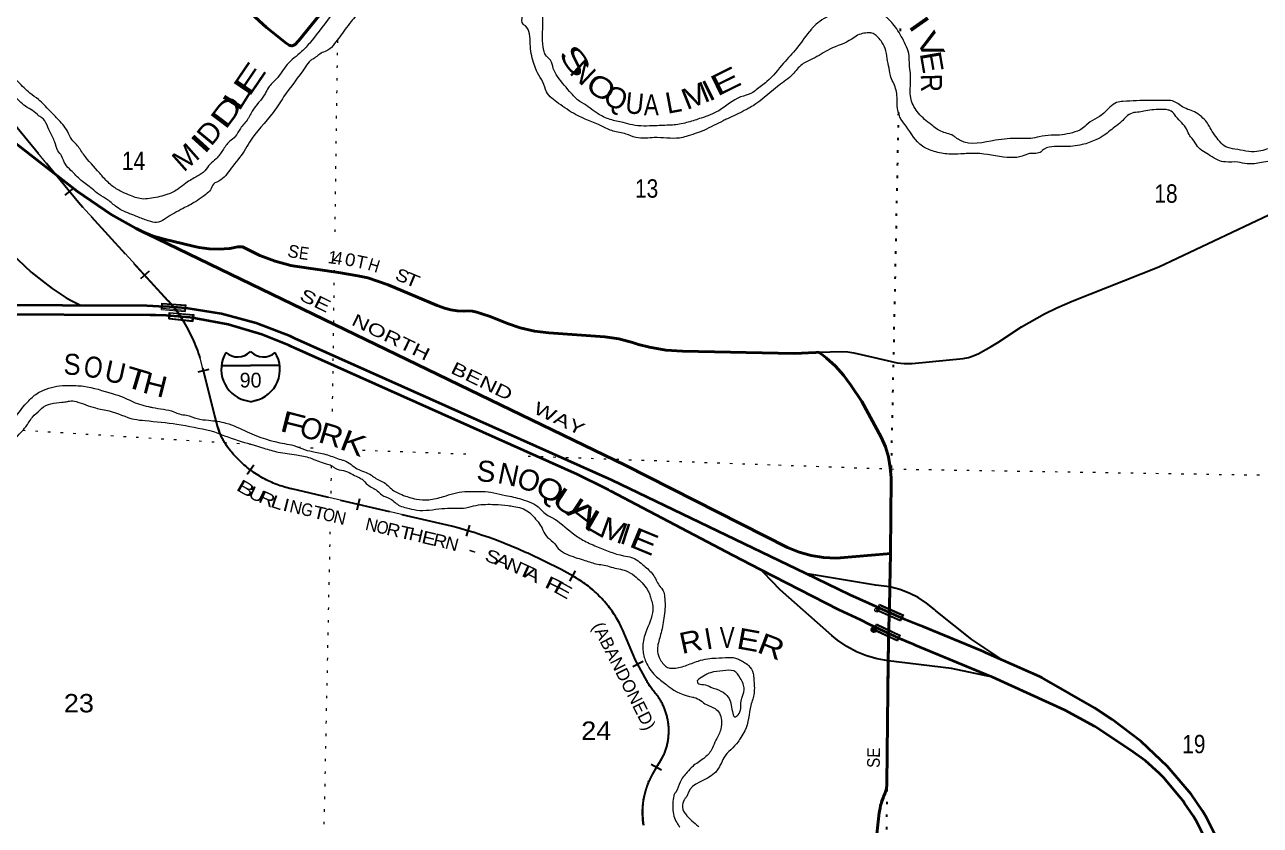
# Model space of a CAD drawing. Header units: feet. Extents: x -252966 to 4, y -183309 to 1368.
# Drawn here: x -186104 to -174352, y -13887 to -6271 of the extents above; entities that cross this region are included whole.
import ezdxf
from ezdxf.enums import TextEntityAlignment as Align

# ---------------------------------------------------------------- set-up
doc = ezdxf.new("R2010")
doc.units = ezdxf.units.FT
doc.header["$LTSCALE"] = 80
doc.header["$PDMODE"] = 32
doc.header["$PDSIZE"] = 40
doc.linetypes.add('DOTTED', pattern=[1.5, 0.3, -1.2])
doc.linetypes.add('LONG_DASHED', pattern=[7.5, 6, -1.5])
for name, color, linetype, lineweight in [('15', 7, 'Continuous', 25), ('18', 7, 'Continuous', 35), ('19', 7, 'Continuous', 25), ('26', 7, 'Continuous', 40), ('27', 7, 'Continuous', 13), ('29', 7, 'Continuous', 25), ('34', 7, 'Continuous', 13), ('39', 7, 'Continuous', 13), ('41', 7, 'Continuous', 13), ('55', 7, 'Continuous', 13), ('6', 7, 'DOTTED', 25), ('63', 7, 'Continuous', 25), ('7', 7, 'DOTTED', 13)]:
    doc.layers.add(name, color=color, linetype=linetype, lineweight=lineweight)

msp = doc.modelspace()

# ---------------------------------------------------------------- linework, layer by layer
at = {"layer": '15'}
for p, q in [((-183959.07, -9382.72), (-183956.17, -9379.81)), ((-183953, -9382.19), (-183956.43, -9379.81)), ((-184231.78, -9514.19), (-183955.37, -9514.19)), ((-183955.37, -9859.77), (-184019.26, -9841.81)), ((-183955.9, -9860.03), (-183892.27, -9841.29))]:
    msp.add_line(p, q, dxfattribs=at)
msp.add_lwpolyline([(-183680.01, -9514.19), (-183955.9, -9514.19), (-183955.37, -9514.19)], dxfattribs=at)
for centre, radius, start, end in [((-183929.15, -9549.29), 306.13, 148.44439, 254.43372), ((-184077.75, -9266.69), 165.66, 227.34243, 315.81164), ((-183834.06, -9266.69), 165.66, 224.18825, 312.69397), ((-183982.66, -9549.29), 306.13, 283.08082, 31.62487)]:
    msp.add_arc(centre, radius, start, end, dxfattribs=at)
at = {"layer": '18'}
for points in [[(-179103.82, -11455.84), (-179364.81, -11321.98), (-180527.97, -10709.57), (-180552.79, -10696.5), (-180577.97, -10683.96), (-180845.75, -10550.61), (-183546.14, -9342.17), (-183563.72, -9334.3), (-183596.14, -9321.02), (-183849.26, -9217.29), (-184169.51, -9121.92), (-184475.57, -9064.73), (-184495.78, -9060.95), (-184759.38, -9037.13), (-184861.17, -9033.64), (-184876.31, -9033.13), (-184911.17, -9033.01), (-186552.41, -9027.54)], [(-178674.68, -11492.17), (-180520.23, -10604.82), (-183534.05, -9256.11), (-183580.84, -9234.75), (-183901.4, -9111.17), (-184233.14, -9021.77), (-184549.19, -8971.24), (-184574.21, -8967.24), (-184725.61, -8953.73), (-184829.39, -8950.52), (-184886.16, -8949.23), (-184943.7, -8947.01), (-186551.68, -8938.79)], [(-176900.16, -12477.72), (-176923.59, -12467.06), (-177627.87, -12175.77), (-177653.68, -12165.1), (-177677.87, -12154.79), (-177778.49, -12111.93), (-178067.7, -11975.53), (-178155.85, -11933.74), (-178360.54, -11837.08), (-179103.82, -11455.84)], [(-176798, -12318.22), (-176961.33, -12245.44), (-176986.62, -12234.17), (-177011.33, -12224), (-177556.88, -11999.48), (-177580.92, -11989.59), (-177606.88, -11979.17), (-177733.92, -11928.23), (-178255.11, -11693.9), (-178674.68, -11492.17)], [(-174337.11, -16113.43), (-174547.25, -14814.43), (-174612.71, -14479.15), (-174712.86, -14152.55), (-174754.82, -14043.65), (-174778.92, -13984.66), (-174863.51, -13812.86), (-174901.21, -13748.56), (-175009.81, -13590.84), (-175234.39, -13328.93), (-175485.41, -13091.63), (-175759.86, -12881.87), (-175927.56, -12769.46), (-176403, -12497.38), (-176427.92, -12483.12), (-176453, -12471.94), (-176798, -12318.22)], [(-174870.82, -14024.08), (-174950.79, -13861.67), (-174986.43, -13800.88), (-175071.88, -13676.78), (-175089.03, -13651.87), (-175110.19, -13626.78), (-175270.86, -13436.26), (-175314.31, -13391.57), (-175445.24, -13274.74), (-175587.66, -13172.24), (-175926.32, -12947.36), (-176211.88, -12790.91), (-176900.16, -12477.72)]]:
    msp.add_lwpolyline(points, dxfattribs=at)
msp.add_point((-178027.47, -12025.45), dxfattribs=at)
at = {"layer": '19'}
for points in [[(-177890.15, -12323.51), (-177892, -12323.29), (-177995.28, -12304.7), (-178096.04, -12275.43), (-178193.2, -12235.78), (-178285.67, -12186.19), (-178372.46, -12127.21), (-178427.4, -12082.36), (-178917.25, -11647.68), (-179077.68, -11482.73), (-179103.82, -11455.84)], [(-177876.07, -11618.16), (-178013.29, -11603.82), (-178658.34, -11494.93), (-178674.68, -11492.17)], [(-176798, -12318.22), (-176848, -12283.58), (-177094.2, -12120.98), (-177436.92, -11846.79), (-177451.13, -11833.73), (-177525.74, -11773.35), (-177606.26, -11721.09), (-177691.8, -11677.54), (-177781.42, -11643.17), (-177874.15, -11618.36), (-177876.07, -11618.16)], [(-176900.16, -12477.72), (-177287.61, -12396.34), (-177890.15, -12323.51)]]:
    msp.add_lwpolyline(points, dxfattribs=at)
at = {"layer": '26'}
msp.add_line((-177876.07, -11618.16), (-177870.11, -11302.08), dxfattribs=at)
for points in [[(-183137.68, -5976.68), (-183495.49, -6420.86), (-183533.85, -6461.2), (-183537.89, -6463.72), (-183543.1, -6466.32), (-183548.55, -6468.36), (-183554.18, -6469.82), (-183559.94, -6470.68), (-183565.75, -6470.94), (-183571.56, -6470.59), (-183577.31, -6469.63), (-183582.92, -6468.08), (-183588.33, -6465.95), (-183616.16, -6447.49), (-183804.99, -6296.58), (-184061.79, -6063.72)], [(-184976.03, -8243.41), (-185001.08, -8233.03), (-185043.9, -8211.48), (-185281.93, -8077.29), (-185601.8, -7857.28), (-186536.75, -7130.87)], [(-177870.11, -11302.08), (-177869.92, -11291.99), (-177862.47, -10595.18), (-177862.76, -10582.49), (-177870.91, -10482.27), (-177889.49, -10383.46), (-177918.31, -10287.13), (-177957.03, -10194.34), (-178141.86, -9856.86), (-178246.38, -9701.75), (-178315.3, -9606.55), (-178393.78, -9519.07), (-178480.99, -9440.28), (-178529.87, -9403.79), (-178552.72, -9386.72), (-178579.87, -9388.18), (-178785.24, -9399.16), (-179846.41, -9376.41), (-180005, -9366.32), (-180161.67, -9339.72), (-180267.14, -9312.06), (-180322.11, -9293.54), (-180453.59, -9259.95), (-180587.86, -9240.29), (-181118.71, -9203.06), (-181256.35, -9185.92), (-181391.45, -9154.5), (-181501.86, -9117.31), (-181686.38, -9045.17), (-181745.35, -9024.79), (-181764.36, -9017.33), (-181803.51, -9005.41), (-181843.69, -8997.66), (-181884.46, -8994.14), (-181925.37, -8994.91), (-181926.88, -8994.92), (-181989.41, -8992.26), (-182051.32, -8983.07), (-182111.93, -8967.46), (-182170.58, -8945.61), (-182180.67, -8941.27), (-182646.95, -8746.82), (-182747.96, -8710.1), (-182839.98, -8680.44), (-182935.9, -8660.22), (-183119.16, -8628.8), (-183533.53, -8569.18), (-183571.67, -8561.74), (-183722.34, -8521.99), (-183868.03, -8466.71), (-183982.14, -8409.12), (-184007, -8396.57), (-184032.14, -8385.65), (-184040.21, -8383.94), (-184049.19, -8382.99), (-184058.23, -8382.99), (-184067.22, -8383.94), (-184076.06, -8385.82), (-184153.24, -8400.15), (-184160.87, -8401.09), (-184255.48, -8407.38), (-184350.23, -8403.74), (-184444.08, -8390.23), (-184501.52, -8377.29), (-184777.28, -8312.33), (-184891.26, -8278.54), (-184976.03, -8243.41)], [(-177870.11, -11302.08), (-177902.05, -11304.92), (-178346.52, -11344.34), (-178386.1, -11344.91), (-178505.23, -11338.31), (-178623.01, -11319.3), (-178738.16, -11288.08), (-178849.42, -11245), (-180394.57, -10460.74), (-184938.24, -8261.7), (-184976.03, -8243.41)], [(-177886.95, -12099.11), (-177881.8, -11904.95), (-177879.96, -11824.89), (-177876.07, -11618.16)], [(-177890.15, -12323.51), (-177888, -12142.59), (-177886.95, -12099.11)], [(-177963.05, -13700.28), (-177956.45, -13675.12), (-177952.18, -13658.84), (-177937.09, -13618.91), (-177934.59, -13613.33), (-177922.84, -13587.54), (-177913.84, -13560.67), (-177907.71, -13533), (-177904.5, -13504.85), (-177904.02, -13492.36), (-177890.15, -12323.51)], [(-178012.37, -14086.74), (-177975.52, -13769.1), (-177967.55, -13725.12), (-177963.05, -13700.28)]]:
    msp.add_lwpolyline(points, dxfattribs=at)
at = {"layer": '29'}
msp.add_line((-175316.42, -8575.51), (-174271.99, -8079.45), dxfattribs=at)
for points in [[(-186546.16, -8150.1), (-186043.63, -8625.53), (-185942.71, -8705.47), (-185841.78, -8781.2), (-185711.42, -8869.56), (-185654.65, -8899.01), (-185568.44, -8941.08)], [(-178552.72, -9386.72), (-178331.68, -9380.01), (-178273.85, -9384.22), (-178219.19, -9392.64), (-178037.31, -9434.71), (-177806.02, -9489.41), (-177739.78, -9495.72), (-177663.04, -9493.61), (-177179.43, -9447.33), (-177127.91, -9436.82), (-177107.93, -9430.5), (-177036.45, -9401.05), (-176910.29, -9333.73), (-176849.31, -9293.76), (-176624.33, -9144.4), (-176405.65, -9022.38), (-176287.9, -8963.48), (-176140.72, -8900.37), (-175316.42, -8575.51)]]:
    msp.add_lwpolyline(points, dxfattribs=at)
at = {"layer": '34'}
msp.add_line((-182045.62, -11040.68), (-183564.31, -10686.08), dxfattribs=at)
for points in [[(-184741.26, -8896.13), (-185592.81, -7962.46), (-186540.18, -6807.23)], [(-184265.57, -10098.57), (-184292.63, -10004.19), (-184433.93, -9442.84)], [(-180887.42, -11517.28), (-181002.46, -11453.83), (-181319.67, -11298.61)], [(-180206.46, -12476.21), (-180292.3, -12315.71), (-180414.28, -12030.06)]]:
    msp.add_lwpolyline(points, dxfattribs=at)
for centre, radius, start, end in [((-185807.86, -9855.45), 1434.55, 16.71578, 41.96878), ((-183707.95, -9946.81), 577.9, 195.224, 220.67049), ((-183339.78, -9677.47), 1033.3, 218.69365, 257.45004), ((-183114.5, -15199.63), 4294.11, 65.29321, 75.58654), ((-181422.97, -12486.1), 1106.99, 24.32828, 61.06692), ((-179594.66, -12180.33), 679.59, 205.80885, 221.14004), ((-180545.41, -12988.98), 568.68, 334.8423, 39.47676), ((-177611.89, -14759.04), 2861.16, 147.71338, 153.20201), ((-179460.27, -13767.48), 766.01, 157.07453, 188.99218)]:
    msp.add_arc(centre, radius, start, end, dxfattribs=at)
at = {"layer": '39'}
for points in [[(-180413.04, -7201), (-180535.61, -7173.01), (-180650.17, -7118.87), (-180800.96, -7014.49), (-180825.08, -7000.44), (-180903.52, -6926.13), (-181036.3, -6763.39), (-181076.57, -6687.02), (-181104.78, -6608.61), (-181151.05, -6558.4), (-181167.17, -6516.18), (-181179.38, -6389.48), (-181177.61, -6190.35), (-181183.71, -6128.01), (-181185.77, -6091.81), (-181218.08, -5951.06), (-181260.38, -5854.57), (-181348.9, -5744.07), (-181437.4, -5655.69), (-181549.98, -5579.42), (-181704.72, -5533.37), (-181857.39, -5529.56), (-182074.31, -5551.99), (-182359.53, -5580.54), (-182600.51, -5645.24), (-182676.81, -5673.51), (-182755.12, -5701.77), (-182837.42, -5744.13), (-182875.06, -5779.33), (-182901.63, -5804.56), (-182913.65, -5830.72), (-182983.85, -5919.32), (-183001.91, -5937.45), (-183027.98, -5975.7), (-183084.84, -6051.07), (-183170.5, -6158.15), (-183386.99, -6436.8), (-183471.25, -6527.43), (-183607.7, -6650.31), (-183711.99, -6789.24), (-183786.22, -6869.79), (-183818.29, -6928.17), (-183940.62, -7095.28), (-183964.67, -7141.57), (-183980.71, -7167.74), (-184052.91, -7258.36), (-184101.03, -7334.85), (-184155.21, -7381.19), (-184221.4, -7465.76), (-184283.57, -7546.3), (-184341.77, -7598.68), (-184391.91, -7661.1), (-184464.16, -7713.49), (-184570.55, -7778), (-184638.79, -7830.39), (-184743.18, -7884.85), (-184897.81, -7921.27), (-184974.13, -7929.42), (-185098.32, -7896.5), (-185175.06, -7864.38), (-185266.07, -7809.06), (-185353.51, -7726.97), (-185390.99, -7684.14), (-185545.15, -7503.8), (-185611.56, -7411.37), (-185655.81, -7363.16), (-185698.09, -7284.78), (-185794.66, -7164.23), (-185867.07, -7087.9), (-185973.66, -6983.46), (-186054.09, -6923.23), (-186164.7, -6816.78), (-186176.77, -6804.73), (-186277.4, -6647.98), (-186294.12, -6559.78), (-186313.63, -6494.36), (-186313.63, -6441.57), (-186322.13, -6203.54), (-186284.21, -6006.37), (-186252.18, -5913.8), (-186252.23, -5871.56), (-186286.54, -5740.87), (-186326.8, -5670.53), (-186341.2, -5622.53), (-186382.41, -5569.39), (-186439.88, -5440.35), (-186516.02, -5328.13), (-186521.83, -5317.84)], [(-179643.57, -7276.37), (-179814.25, -7334.93), (-179876.5, -7349.1), (-180117.57, -7345.41), (-180195.9, -7351.55), (-180292.33, -7343.64), (-180384.78, -7311.59), (-180507.35, -7283.6), (-180615.88, -7235.48), (-180865.11, -7125.2), (-181025.94, -7020.83), (-181140.58, -6910.37), (-181174.84, -6817.89), (-181227.17, -6729.47), (-181239.26, -6701.32), (-181265.46, -6630.96), (-181295.81, -6454.01), (-181342.22, -6283.1), (-181362.33, -6267.04), (-181372.47, -6184.59), (-181386.72, -6033.76), (-181445.16, -5878.97), (-181479.35, -5844.82), (-181541.65, -5820.77), (-181626.1, -5756.52), (-181676.35, -5730.45), (-181774.81, -5712.48), (-181983.72, -5710.76), (-182156.45, -5735.14), (-182192.6, -5741.22), (-182295.03, -5755.44), (-182427.54, -5813.96), (-182676.47, -5953.08), (-182802.92, -6033.71), (-182907.26, -6134.43), (-182999.53, -6241.16), (-183056.28, -6315.2), (-183106.25, -6386.59), (-183156.22, -6450.84), (-183220.17, -6515.01), (-183274.38, -6537.21), (-183358.68, -6595.66), (-183384.77, -6611.78), (-183434.63, -6672.14), (-183641.47, -6958.09), (-183741.73, -7107.07), (-183966.38, -7388.97), (-184016.49, -7473.52), (-184140.84, -7636.61), (-184259.21, -7759.47), (-184319.42, -7801.79), (-184323.42, -7813.87), (-184407.68, -7904.49), (-184479.94, -7954.88), (-184598.38, -8019.41), (-184758.97, -8112.15), (-184833.25, -8150.47), (-184903.81, -8144.56), (-185010.88, -8107.08), (-185085.83, -8076.74), (-185228.98, -8006.73), (-185316.04, -7935.76), (-185396.34, -7887.58), (-185464.16, -7832.26), (-185567.66, -7751.96), (-185665.49, -7656.83), (-185717.79, -7598.58), (-185754.05, -7520.18), (-185788.26, -7469.95), (-185818.49, -7387.52), (-185864.82, -7287.02), (-185959.4, -7144.35), (-185973.48, -7136.32), (-185983.53, -7126.28), (-186112.2, -7035.94), (-186216.79, -6933.51), (-186359.62, -6764.76), (-186379.8, -6688.35), (-186418.07, -6599.91), (-186444.47, -6513.87), (-186462.44, -6461.18), (-186428.46, -6322.35), (-186438.67, -6183.58), (-186444.83, -6076.99), (-186430.92, -5952.27), (-186435.03, -5869.81), (-186409.02, -5785.29), (-186405.06, -5739.03), (-186413.15, -5696.8), (-186445.36, -5642.54), (-186453.41, -5630.48), (-186478.92, -5583.49), (-186523.03, -5483.87)], [(-170795.08, -8696.16), (-170930.02, -8408.72), (-170964.24, -8350.44), (-170974.31, -8334.36), (-171070.99, -8119.28), (-171117.4, -7950.39), (-171131.54, -7888.06), (-171185.93, -7761.42), (-171204.11, -7678.98), (-171248.53, -7494), (-171315.07, -7288.93), (-171397.66, -7097.97), (-171482.24, -6929.13), (-171556.79, -6742.18), (-171623.21, -6639.69), (-171653.38, -6607.55), (-171792.05, -6555.45), (-171896.52, -6539.5), (-171918.62, -6539.53), (-172071.27, -6557.85), (-172151.59, -6580.08), (-172304.19, -6636.61), (-172424.65, -6691.09), (-172523.02, -6747.54), (-172717.77, -6828.27), (-172810.12, -6874.66), (-172894.45, -6904.95), (-172998.83, -6967.44), (-173135.36, -7023.95), (-173231.76, -7044.2), (-173320.11, -7074.49), (-173466.69, -7129), (-173623.26, -7219.73), (-173695.55, -7247.99), (-173725.66, -7260.1), (-174171.43, -7415.59), (-174309.98, -7462.05), (-174384.29, -7478.24), (-174593.23, -7454.39), (-174679.63, -7432.39), (-174737.95, -7382.19), (-174828.51, -7251.57), (-174852.66, -7209.37), (-174896.92, -7159.15), (-174963.27, -7108.96), (-175087.88, -7054.82), (-175186.38, -6996.63), (-175270.76, -6992.72), (-175324.19, -6992.47), (-175399.94, -6992.47), (-175658.45, -7001.31), (-175718.7, -7011.45), (-175839.1, -7112.18), (-176009.71, -7227.07), (-176059.88, -7269.38), (-176092, -7283.5), (-176286.81, -7321.99), (-176341.05, -7322.06), (-176455.53, -7338.31), (-176535.86, -7352.5), (-176646.35, -7352.66), (-176871.31, -7371.07), (-177204.77, -7373.55), (-177246.99, -7345.45), (-177259.05, -7335.41), (-177375.62, -7291.32), (-177480.16, -7225.09), (-177602.83, -7112.62), (-177673.3, -6981.98), (-177679.5, -6837.17), (-177680.44, -6736.78), (-177689.36, -6647.56), (-177692.93, -6567.25), (-177756.37, -6400.82), (-177846.93, -6262.16), (-177945.47, -6175.81), (-178116.28, -6123.75), (-178208.69, -6115.83), (-178321.16, -6136.1), (-178349.28, -6142.17), (-178437.62, -6178.5), (-178596.19, -6285.32), (-178622.27, -6313.52), (-178760.65, -6494.73), (-178887.03, -6637.72), (-179045.51, -6812.92), (-179145.86, -6891.51), (-179190.02, -6921.74), (-179294.43, -6958.09), (-179503.18, -7089.11), (-179669.83, -7159.74), (-179792.32, -7198.13), (-179926.88, -7224.46), (-179959.01, -7226.52), (-180107.66, -7232.76), (-180324.62, -7225.02), (-180413.04, -7201)], [(-170883.32, -8814.95), (-170933.68, -8704.4), (-171040.43, -8473.24), (-171133.05, -8298.38), (-171147.14, -8272.25), (-171255.86, -8073.28), (-171267.98, -8016.98), (-171294.12, -7996.9), (-171346.51, -7858.19), (-171378.87, -7679.22), (-171445.4, -7482.2), (-171526.06, -7232.91), (-171592.55, -7068.07), (-171659, -6935.41), (-171701.25, -6883.17), (-171799.79, -6792.8), (-171854.12, -6722.48), (-171884.27, -6702.41), (-171938.52, -6692.42), (-172012.83, -6704.6), (-172032.91, -6712.67), (-172175.49, -6755.11), (-172376.27, -6835.84), (-172496.75, -6876.23), (-172701.54, -6965.02), (-172791.87, -7013.42), (-173018.71, -7144.47), (-173149.22, -7196.95), (-173261.67, -7231.3), (-173297.82, -7237.38), (-173723.51, -7382.79), (-173974.47, -7495.77), (-174143.15, -7546.29), (-174181.3, -7556.4), (-174339.96, -7582.77), (-174476.55, -7595.03), (-174564.95, -7579.06), (-174683.48, -7577.21), (-174753.8, -7561.22), (-174828.18, -7517.07), (-174948.82, -7428.74), (-174993.09, -7362.43), (-175021.19, -7329.9), (-175051.46, -7267.97), (-175154.06, -7143.41), (-175200.33, -7093.19), (-175226.45, -7083.17), (-175304.8, -7077.25), (-175459.46, -7093.55), (-175487.58, -7099.63), (-175553.86, -7107.76), (-175614.09, -7136.01), (-175660.23, -7182.33), (-175780.64, -7279.04), (-175836.84, -7323.37), (-175915.13, -7365.72), (-176045.64, -7412.16), (-176228.42, -7430.52), (-176425.24, -7469.01), (-176435.27, -7479.08), (-176547.74, -7497.34), (-176618.02, -7521.57), (-176720.45, -7535.79), (-177019.81, -7497.99), (-177166.45, -7498.2), (-177200.6, -7500.26), (-177315.1, -7502.43), (-177453.74, -7476.47), (-177566.29, -7426.34), (-177721.2, -7237.49), (-177769.49, -7169.17), (-177787.62, -7128.97), (-177805.8, -7046.53), (-177807.94, -6941.94), (-177844.62, -6817.09), (-177870.44, -6754.97), (-177874.96, -6727.86), (-177892.67, -6640.36), (-177939.1, -6455.38), (-177951.18, -6437.29), (-177959.23, -6425.23), (-177995.44, -6383.05), (-178035.65, -6354.94), (-178057.75, -6348.94), (-178122.03, -6353.05), (-178182.27, -6371.24), (-178236.46, -6407.52), (-178447.27, -6504.35), (-178609.87, -6597.1), (-178710.24, -6649.54), (-178800.52, -6744.2), (-178930.97, -6850.98), (-179149.71, -7024.26), (-179260.12, -7088.78), (-179420.73, -7165.43), (-179460.88, -7185.6), (-179643.57, -7276.37)], [(-186563.92, -10421.9), (-186560.16, -10415.97), (-186417.55, -10322.92), (-186371.44, -10254.47), (-186204.99, -10018.91), (-186066.59, -9847.76), (-185972.27, -9771.19), (-185950.19, -9759.1), (-185745.36, -9704.5), (-185618.81, -9704.33), (-185544.47, -9710.26), (-185271.19, -9780.28), (-185166.69, -9814.32), (-185092.32, -9850.43), (-184927.53, -9904.5), (-184889.36, -9912.5), (-184684.41, -9954.45), (-184632.15, -9974.49), (-184565.85, -9986.47), (-184465.37, -10018.51), (-184356.3, -10033.48)], [(-186566.82, -10770.57), (-186441.25, -10662.88), (-186425.24, -10612.57), (-186319.02, -10407.26), (-186302.98, -10379.08), (-186270.88, -10348.87), (-186250.84, -10308.61), (-186140.55, -10149.56), (-186094.41, -10097.2), (-186030.24, -10004.59), (-185958.01, -9936.11), (-185943.97, -9922.01), (-185751.19, -9863.41), (-185696.96, -9855.29), (-185678.89, -9851.24), (-185614.6, -9857.19), (-185431.73, -9917.27), (-185301.12, -9945.25), (-185063.99, -10023.36), (-184959.51, -10037.3), (-184656.14, -10071.07), (-184331.58, -10133.63)], [(-184356.3, -10033.48), (-184190.11, -10060.36), (-183987.12, -10144.56), (-183633.44, -10256.7), (-183543.02, -10274.68), (-183444.54, -10312.76), (-183340.05, -10336.75), (-183209.44, -10368.75), (-183080.83, -10412.82), (-183066.76, -10416.83), (-182942.12, -10495.09), (-182805.44, -10557.26), (-182765.23, -10587.37), (-182686.84, -10627.49), (-182592.33, -10705.8), (-182517.96, -10741.9), (-182379.3, -10783.95), (-182260.78, -10789.82), (-182122.21, -10759.45), (-181919.37, -10712.91), (-181822.95, -10712.78), (-181752.65, -10710.67), (-181531.63, -10748.58), (-181378.92, -10784.57), (-181282.45, -10820.64), (-181272.4, -10824.65), (-181234.21, -10846.72), (-181141.7, -10931.07), (-181089.44, -10959.16), (-180896.41, -11105.72), (-180795.89, -11173.96), (-180665.25, -11234.12), (-180408.01, -11322.26), (-180331.66, -11338.25), (-180213.04, -11418.54), (-180128.57, -11502.9), (-180068.18, -11605.39), (-180031.96, -11655.63), (-180017.83, -11713.94), (-180013.71, -11798.41), (-180013.69, -11808.46), (-180021.62, -11894.96), (-180051.56, -12057.93), (-180083.54, -12184.68), (-180085.49, -12234.97), (-180059.29, -12309.36), (-179988.89, -12385.69), (-179944.68, -12393.67), (-179820.17, -12369.36), (-179699.69, -12324.95), (-179607.31, -12302.69), (-179530.99, -12296.55), (-179408.46, -12290.35), (-179324.07, -12302.3), (-179285.88, -12322.36), (-179267.79, -12332.39), (-179219.54, -12368.53), (-179175.25, -12442.89), (-179169.16, -12497.19), (-179166.99, -12629.93), (-179196.98, -12746.63), (-179254.94, -12988.08), (-179293.03, -13050.48), (-179319.09, -13092.76), (-179455.51, -13245.81), (-179485.56, -13308.2), (-179543.71, -13392.76), (-179794.59, -13580.16), (-179806.6, -13612.36), (-179816.63, -13624.44), (-179832.67, -13646.59), (-179846.65, -13710.97), (-179840.59, -13745.16), (-179820.46, -13779.32), (-179760.11, -13843.6), (-179693.76, -13897.82)], [(-184331.58, -10133.63), (-184075.41, -10225.14), (-183830.25, -10299.22), (-183693.6, -10337.24), (-183518.81, -10363.15), (-183390.21, -10393.14), (-183247.52, -10445.24), (-183225.41, -10451.24), (-183177.18, -10471.29), (-183151.04, -10491.36), (-183070.66, -10513.38), (-182933.99, -10575.54), (-182895.79, -10595.6), (-182841.49, -10647.82), (-182751.03, -10704.01), (-182708.79, -10744.18), (-182628.4, -10780.27), (-182535.91, -10848.53), (-182473.62, -10866.54), (-182375.16, -10888.53), (-182136.13, -10874.12), (-182108.01, -10872.07), (-181907.13, -10865.76), (-181810.74, -10843.5), (-181633.97, -10835.21), (-181507.41, -10845.09), (-181453.16, -10853.06), (-181312.48, -10905.16), (-181268.24, -10947.34), (-181183.73, -11061.87), (-181145.47, -11132.21), (-181079.11, -11192.46), (-181028.81, -11254.74), (-180946.39, -11308.93), (-180791.64, -11363.02), (-180671.07, -11399.06), (-180544.49, -11425.03), (-180526.4, -11431.04), (-180383.73, -11467.05), (-180305.33, -11513.2), (-180194.71, -11627.69), (-180162.5, -11685.98), (-180150.39, -11728.2), (-180132.24, -11784.49), (-180132.15, -11864.95), (-180206.21, -12078.25), (-180224.12, -12217.06), (-180195.86, -12331.67), (-180105.3, -12464.29), (-180006.77, -12544.61), (-179982.64, -12564.69), (-179749.49, -12668.96), (-179739.45, -12670.95), (-179675.13, -12701.04), (-179620.84, -12739.18), (-179538.44, -12777.28), (-179496.2, -12819.46), (-179478.04, -12887.82), (-179483.96, -12970.29), (-179501.98, -13024.62), (-179540.06, -13097.09), (-179572.11, -13169.54), (-179646.33, -13252.11), (-179750.7, -13326.67), (-179804.87, -13383.07), (-179871.05, -13475.68), (-179911.11, -13572.28), (-179927.15, -13594.43), (-179931.15, -13608.51), (-179939.02, -13745.3), (-179922.86, -13817.68), (-179894.67, -13873.96), (-179872.53, -13906.11)], [(-179709.51, -12512.02), (-179581.04, -12435.41), (-179462.54, -12419.15), (-179360.09, -12419.01), (-179297.73, -12487.31), (-179261.45, -12593.86), (-179289.43, -12706.53), (-179319.4, -12837.31), (-179349.51, -12855.46), (-179373.68, -12803.2), (-179412.02, -12668.49), (-179482.39, -12610.26), (-179578.86, -12572.18), (-179649.2, -12548.14), (-179701.45, -12534.13), (-179709.51, -12512.02)]]:
    msp.add_spline(points, degree=3, dxfattribs=at)
at = {"layer": '55'}
for p, q in [((-184802.41, -8979.52), (-184800.32, -8918.66)), ((-184800.32, -8918.66), (-184570.31, -8935.07)), ((-184802.41, -8979.52), (-184577.16, -8998.57)), ((-184734.73, -9069.29), (-184730.76, -9007.46)), ((-184730.76, -9007.46), (-184495.91, -9028.86)), ((-184570.31, -8935.07), (-184577.16, -8998.57)), ((-184495.91, -9028.86), (-184504.87, -9093.25)), ((-184734.73, -9069.29), (-184504.87, -9093.25))]:
    msp.add_line(p, q, dxfattribs=at)
for points in [[(-184792.6, -8927.22), (-184579.15, -8942.45), (-184584.27, -8989.93), (-184794.15, -8972.18)], [(-184504.99, -9036.06), (-184723.3, -9016.17), (-184726.25, -9062.13), (-184511.73, -9084.49)], [(-177974.6, -11784.24), (-177746.32, -11886.17), (-177772.82, -11945.52), (-178001.1, -11843.59)], [(-177990.53, -11839.54), (-177970.55, -11794.8), (-177756.88, -11890.21), (-177776.86, -11934.95)], [(-178001.85, -11971.2), (-177775.79, -12077.96), (-177803.55, -12136.74), (-178029.61, -12029.97)], [(-178018.95, -12026.15), (-177998.03, -11981.85), (-177786.44, -12081.77), (-177807.36, -12126.08)]]:
    msp.add_lwpolyline(points, close=True, dxfattribs=at)
msp.add_point((-177999.06, -11839.02), dxfattribs=at)
at = {"layer": '6'}
for p, q in [((-177777.95, -6308.39), (-177779.01, -6359.96)), ((-177794.29, -7106.31), (-177863.77, -10497.63)), ((-177863.77, -10497.63), (-177881.14, -11824.9)), ((-177879.96, -11824.89), (-177886.95, -12099.11)), ((-177884.78, -12103.3), (-177933.6, -15833.85))]:
    msp.add_line(p, q, dxfattribs=at)
at = {"layer": '63'}
for p, q in [((-185638.61, -7822.25), (-185724.13, -7892.38)), ((-184921.46, -8615.29), (-185003.18, -8689.83)), ((-184351.64, -9550.6), (-184458.9, -9577.6)), ((-183924.49, -10460.45), (-183989.73, -10549.78)), ((-182919.24, -10781.76), (-182944.39, -10889.47)), ((-181872.52, -11030.56), (-181904.94, -11136.31)), ((-180868.23, -11466.77), (-180921.65, -11563.62)), ((-180221.97, -12328.23), (-180319.51, -12380.39)), ((-180048.32, -13364.05), (-180144.44, -13309.32))]:
    msp.add_line(p, q, dxfattribs=at)
at = {"layer": '63', "linetype": 'LONG_DASHED'}
for points in [[(-184658.48, -8991.69), (-184737.86, -8901.61), (-184742.07, -8896.87), (-185593.64, -7963.18), (-186534.16, -6816.31)], [(-184186.67, -10272.48), (-184192.33, -10264.06), (-184197.76, -10255.58), (-184203.11, -10246.95), (-184208.23, -10238.27), (-184213.25, -10229.49), (-184218.11, -10220.68), (-184222.83, -10211.7), (-184227.34, -10202.66), (-184231.72, -10193.59), (-184235.98, -10184.38), (-184240.05, -10175.16), (-184243.95, -10165.84), (-184247.66, -10156.41), (-184251.25, -10147.01), (-184254.67, -10137.5), (-184257.89, -10127.87), (-184260.98, -10118.27), (-184263.91, -10108.62), (-184266.62, -10098.87), (-184293.69, -10004.48), (-184434.98, -9443.14), (-184442.33, -9419.18), (-184450.19, -9395.5), (-184458.46, -9371.94), (-184467.05, -9348.32), (-184476.15, -9325.01), (-184485.61, -9301.96), (-184495.39, -9278.86), (-184505.68, -9256.06), (-184516.35, -9233.51), (-184527.46, -9210.96), (-184538.91, -9188.81), (-184550.62, -9166.72), (-184562.89, -9144.82), (-184575.49, -9123.31), (-184588.5, -9101.92), (-184657.34, -8991.79)], [(-180207.43, -12476.72), (-180293.29, -12316.19), (-180415.28, -12030.51), (-180421.23, -12017.59), (-180429.51, -12000.12), (-180438.2, -11982.94), (-180447.15, -11965.73), (-180456.35, -11948.77), (-180465.9, -11931.99), (-180475.71, -11915.45), (-180485.82, -11898.99), (-180496.14, -11882.67), (-180506.86, -11866.64), (-180517.79, -11850.75), (-180529.06, -11835.03), (-180540.54, -11819.46), (-180552.34, -11804.22), (-180564.34, -11789.13), (-180576.6, -11774.26), (-180589.2, -11759.59), (-180601.97, -11745.19), (-180615.04, -11730.9), (-180628.33, -11716.98), (-180641.91, -11703.15), (-180655.71, -11689.72), (-180669.72, -11676.41), (-180683.88, -11663.4), (-180698.39, -11650.58), (-180713.12, -11638.14), (-180727.97, -11625.89), (-180743.15, -11613.83), (-180758.42, -11602.11), (-180773.92, -11590.63), (-180789.74, -11579.48), (-180805.58, -11568.58), (-180821.67, -11557.92), (-180838.08, -11547.59), (-180854.49, -11537.5), (-180871.06, -11527.71), (-180887.95, -11518.25), (-181002.96, -11454.81), (-181320.14, -11299.61), (-181339.91, -11290.57), (-181408.74, -11260.02), (-181477.48, -11230.83), (-181546.94, -11202.78), (-181617.27, -11176.29), (-181687.38, -11150.73), (-181758.23, -11126.32), (-181829.92, -11103.45), (-181901.42, -11081.54), (-181973.24, -11060.87), (-182045.88, -11041.75), (-183564.56, -10687.16), (-183568.97, -10686.11), (-183586.52, -10682.05), (-183604.09, -10677.54), (-183621.44, -10672.77), (-183638.71, -10667.74), (-183656.05, -10662.37), (-183673.12, -10656.64), (-183690.16, -10650.75), (-183707.08, -10644.44), (-183723.99, -10637.91), (-183740.61, -10631.07), (-183757.2, -10623.87), (-183773.65, -10616.47), (-183790.02, -10608.81), (-183806.14, -10600.75), (-183822.27, -10592.46), (-183838.18, -10583.93), (-183853.91, -10575.06), (-183869.43, -10565.96), (-183884.86, -10556.58), (-183900.17, -10547), (-183915.22, -10537.04), (-183930.13, -10526.89), (-183944.88, -10516.41), (-183959.49, -10505.74), (-183973.79, -10494.76), (-183987.96, -10483.61), (-184001.92, -10472.21), (-184015.7, -10460.49), (-184029.22, -10448.61), (-184042.65, -10436.44), (-184055.73, -10424.07), (-184068.72, -10411.42), (-184081.34, -10398.58), (-184093.85, -10385.54), (-184106.08, -10372.35), (-184118.14, -10358.83), (-184129.84, -10345.1), (-184141.36, -10331.27), (-184147.11, -10324.15), (-184150.03, -10320.71), (-184156.52, -10312.94), (-184162.81, -10305.06), (-184169, -10297.08), (-184175.04, -10289), (-184180.94, -10280.77), (-184186.67, -10272.48)], [(-180212.4, -13616.81), (-180209.68, -13603.7), (-180206.75, -13590.68), (-180203.54, -13577.63), (-180200.07, -13564.71), (-180196.44, -13551.88), (-180192.56, -13539), (-180188.49, -13526.28), (-180184.18, -13513.6), (-180179.58, -13500.99), (-180174.85, -13488.53), (-180169.89, -13476.09), (-180166.76, -13468.64), (-180155.73, -13446.97), (-180132.51, -13402.72), (-180108.17, -13358.85), (-180083.52, -13315.52), (-180058.11, -13272.65), (-180031.64, -13230.21), (-180031.62, -13230.17), (-180027.52, -13221.19), (-180023.51, -13212.14), (-180019.68, -13202.97), (-180016.06, -13193.79), (-180012.59, -13184.51), (-180009.23, -13175.2), (-180006.06, -13165.77), (-180003.05, -13156.37), (-180000.22, -13146.84), (-179997.56, -13137.33), (-179995.03, -13127.73), (-179992.71, -13118.12), (-179990.55, -13108.45), (-179988.52, -13098.77), (-179986.72, -13089.01), (-179985.04, -13079.23), (-179983.56, -13069.44), (-179982.21, -13059.64), (-179981.11, -13049.79), (-179980.13, -13039.93), (-179979.31, -13030.08), (-179978.67, -13020.19), (-179978.22, -13010.31), (-179977.95, -13000.36), (-179977.81, -12990.47), (-179977.89, -12980.55), (-179978.14, -12970.66), (-179978.52, -12960.74), (-179979.09, -12950.9), (-179979.88, -12940.98), (-179980.78, -12931.11), (-179981.92, -12921.29), (-179983.13, -12911.47), (-179984.59, -12901.64), (-179986.2, -12891.89), (-179987.98, -12882.17), (-179989.91, -12872.41), (-179992.08, -12862.77), (-179994.31, -12853.14), (-179996.8, -12843.55), (-179999.4, -12833.93), (-180002.19, -12824.49), (-180005.17, -12815.02), (-180008.27, -12805.62), (-180011.53, -12796.24), (-180015.01, -12786.99), (-180018.62, -12777.71), (-180022.37, -12768.55), (-180026.31, -12759.46), (-180030.39, -12750.48), (-180034.64, -12741.51), (-180039, -12732.62), (-180043.57, -12723.84), (-180048.26, -12715.13), (-180053.14, -12706.48), (-180058.14, -12697.9), (-180063.31, -12689.47), (-180068.59, -12681.1), (-180074.02, -12672.84), (-180079.64, -12664.64), (-180085.35, -12656.59), (-180091.23, -12648.57), (-180097.23, -12640.73), (-180103.39, -12632.92), (-180107.3, -12628.15), (-180109.86, -12625.17), (-180117.56, -12616.13), (-180125.08, -12606.99), (-180132.48, -12597.63), (-180139.63, -12588.16), (-180146.66, -12578.63), (-180153.56, -12568.89), (-180160.25, -12559.12), (-180166.79, -12549.2), (-180173.11, -12539.1), (-180179.28, -12529), (-180185.29, -12518.75), (-180191.09, -12508.32), (-180196.74, -12497.9), (-180202.2, -12487.39), (-180207.43, -12476.72)], [(-180217.95, -13887.36), (-180218.64, -13883.16), (-180220.48, -13869.92), (-180222.18, -13856.58), (-180223.64, -13843.28), (-180224.83, -13829.94), (-180225.77, -13816.63), (-180226.51, -13803.26), (-180227.08, -13789.88), (-180227.31, -13776.5), (-180227.38, -13763.12), (-180227.15, -13749.71), (-180226.76, -13736.29), (-180226.06, -13722.94), (-180225.19, -13709.59), (-180224.08, -13696.28), (-180222.7, -13682.93), (-180221.11, -13669.69), (-180219.3, -13656.37), (-180217.23, -13643.18), (-180214.96, -13629.93), (-180212.4, -13616.81)]]:
    msp.add_lwpolyline(points, dxfattribs=at)
at = {"layer": '7'}
for p, q in [((-183130.35, -6418.33), (-183157.28, -8332.69)), ((-183161.13, -8605.95), (-183180.17, -9959.55)), ((-186122.4, -10128.6), (-183961.16, -10260.96)), ((-183505.84, -10288.85), (-183330.9, -10299.56)), ((-182891.5, -10318.93), (-181866.4, -10355.37)), ((-181316.32, -10374.92), (-178934.59, -10459.57)), ((-178934.59, -10459.57), (-177863.77, -10497.63)), ((-183188.31, -10465.96), (-183195.23, -10802.48)), ((-183201.24, -11094.63), (-183293.17, -15567.38))]:
    msp.add_line(p, q, dxfattribs=at)
msp.add_lwpolyline([(-177863.77, -10497.63), (-172724.92, -10581.58), (-167465.82, -10632.6), (-163498.38, -10677.37), (-162268.98, -10691.76), (-158191.05, -10740.4), (-155471.3, -10777.75)], dxfattribs=at)

# ---------------------------------------------------------------- texts
at = {"layer": '15'}
msp.add_text('90', height=140, dxfattribs=at).set_placement((-183955.71, -9722.3), align=Align.CENTER)
at = {"layer": '27'}
for s, rotation, p in [('S', 346.326, (-183561.51, -8486.63)), ('1', 351.812, (-183182.68, -8543.89)), ('4', 350.271, (-183133.92, -8550.35))]:
    msp.add_text(s, height=120, rotation=rotation, dxfattribs=at).set_placement(p, align=Align.CENTER)
for s, rotation, width, p in [('E', 351.812, 0.85, (-183456.23, -8504.53)), ('0', 350.271, 1.1, (-183017.72, -8566.45)), ('T', 348.194, 1.05, (-182913.8, -8587.91)), ('H', 342.393, 0.9, (-182799.78, -8616.98)), ('S', 337.363, 1.15, (-182533.47, -8715.68)), ('T', 337.363, 1.35, (-182439.43, -8755.59))]:
    msp.add_text(s, height=120, rotation=rotation, dxfattribs=dict(at, width=width)).set_placement(p, align=Align.CENTER)
for s, rotation, width, p in [('SE    NORTH    BEND    WAY', 334.174, 1.4, (-183500.35, -8883.88)), ('SE', 89.25, 0.9, (-177971.98, -13341.39))]:
    msp.add_text(s, height=120, rotation=rotation, dxfattribs=dict(at, width=width)).set_placement(p)
at = {"layer": '41'}
for s, rotation, width, p in [('I', 305.127, 1.4, (-177707.56, -6280.69)), ('V', 296.188, 1.35, (-177634.17, -6403.03)), ('S', 305.712, 1.7, (-181037.54, -6549.42)), ('E', 279.734, 1.15, (-177592.17, -6543.02)), ('E', 55.803, 1.75, (-183972.46, -6971.16)), ('E', 26.301, 1.55, (-179519.43, -6958.51)), ('O', 330.17, 1.25, (-180782.81, -6890.28)), ('M', 21.826, 1.15, (-179808.06, -7085.42)), ('I', 26.564, 1.15, (-179594.35, -7005.79)), ('R', 271.531, 0.9, (-177581.62, -6741.41)), ('L', 57.974, 1.6, (-184068.61, -7108.59)), ('U', 354.175, 0.9, (-180398.83, -7110.66)), ('A', 359.866, 0.8, (-180215.58, -7133.67)), ('D', 52.972, 1.6, (-184196.41, -7280.63)), ('I', 47.729, 1.75, (-184400.92, -7516.63)), ('S', 358.714, 0.9, (-185735.73, -9600.36)), ('O', 351.656, 0.85, (-185552.74, -9615.1)), ('T', 343.466, 1.35, (-185169.7, -9707.88)), ('H', 345.752, 1.15, (-184994.81, -9767.92)), ('F', 345.809, 1.4, (-183688.61, -10134.13)), ('R', 343.477, 1.15, (-183322.72, -10238.98)), ('K', 338.482, 1.3, (-183121.3, -10301.8)), ('Q', 331.044, 1.2, (-181263.85, -10719.56)), ('U', 326.945, 1.45, (-181107.55, -10825.39)), ('A', 323.064, 1.65, (-180967.74, -10918.08)), ('L', 330.052, 1.55, (-180800.68, -11043.13)), ('M', 339.81, 1.1, (-180649.97, -11131.95)), ('E', 337.578, 1.45, (-180369.15, -11230.01)), ('R', 12.168, 1.1, (-179852.26, -12258.46)), ('V', 359.648, 0.8, (-179495.15, -12199.92)), ('E', 349.706, 1.2, (-179342.09, -12202.76)), ('R', 338.997, 1.25, (-179150.77, -12237.28))]:
    msp.add_text(s, height=200, rotation=rotation, dxfattribs=dict(at, width=width)).set_placement(p)
for s, rotation, p in [('N', 316.683, (-180931.45, -6731.99)), ('Q', 340.017, (-180611.58, -7024.93)), ('L', 10.496, (-179989.89, -7119.39)), ('D', 50.476, (-184330.07, -7434.23)), ('M', 41.45, (-184591.63, -7679.52)), ('U', 347.733, (-185357.94, -9654.97)), ('O', 342.333, (-183505.46, -10178.52)), ('S', 355.404, (-181811.6, -10612.23)), ('N', 348.577, (-181615.58, -10629.75)), ('O', 342.162, (-181437.47, -10666.83)), ('I', 342.086, (-180453.06, -11199.67)), ('I', 9.963, (-179620.37, -12216.73))]:
    msp.add_text(s, height=200, rotation=rotation, dxfattribs=at).set_placement(p)
at = {"layer": '63'}
for s, rotation, width, p in [('B', 329.859, 1.6, (-184029.25, -10734.85)), ('U', 334.615, 1.25, (-183922.82, -10794.37)), ('R', 335.779, 1.3, (-183822.1, -10837.48)), ('L', 340.932, 1.25, (-183721.49, -10873.34)), ('I', 345.604, 1.25, (-183630.75, -10897.84)), ('G', 346.858, 0.9, (-183430.88, -10943.31)), ('T', 346.858, 1.25, (-183314.12, -10973.43)), ('O', 346.858, 0.9, (-183222.43, -10993.1)), ('O', 346.858, 0.9, (-182713.67, -11111.75)), ('R', 346.858, 1.1, (-182609.23, -11136.13)), ('T', 346.858, 1.25, (-182488.84, -11163.9)), ('H', 346.858, 1.15, (-182394.21, -11183.62)), ('E', 346.858, 1.25, (-182272, -11214.87)), ('R', 346.858, 1.1, (-182164.63, -11239.31)), ('N', 345.253, 1.05, (-182054.82, -11266.89)), ('-', 342.307, 1.45, (-181860.5, -11324.63)), ('S', 339.361, 1.3, (-181673.12, -11390.34)), ('A', 338.01, 1.25, (-181578.3, -11427.37)), ('N', 336.992, 1.2, (-181471.21, -11474.65)), ('T', 335.427, 1.55, (-181360.38, -11524.38)), ('A', 333.927, 1.35, (-181299.17, -11554.79)), ('F', 333.927, 1.7, (-181096.13, -11653.26)), ('E', 331.119, 1.6, (-181012.52, -11700.79))]:
    msp.add_text(s, height=120, rotation=rotation, dxfattribs=dict(at, width=width)).set_placement(p, align=Align.CENTER)
for p in [(-183537.19, -10919.47), (-183120.06, -11018.59), (-182815.82, -11087.9)]:
    msp.add_text('N', height=120, rotation=346.858, dxfattribs=at).set_placement(p, align=Align.CENTER)
msp.add_text('(ABANDONED)', height=120, rotation=296.858, dxfattribs=at).set_placement((-180711, -11993.12))
at = {"layer": '7'}
for s, width, p in [('14', 0.85, (-185179.84, -7654.85)), ('13', 0.85, (-180299.67, -7916.89)), ('18', 0.85, (-175359.74, -7965.1)), ('23', 1.1, (-185732.04, -12813.36)), ('24', 1.1, (-180811.27, -13074.84)), ('19', 0.85, (-175094.48, -13201.93))]:
    msp.add_text(s, height=175, rotation=0.08, dxfattribs=dict(at, width=width)).set_placement(p)

doc.saveas('drawing.dxf')
